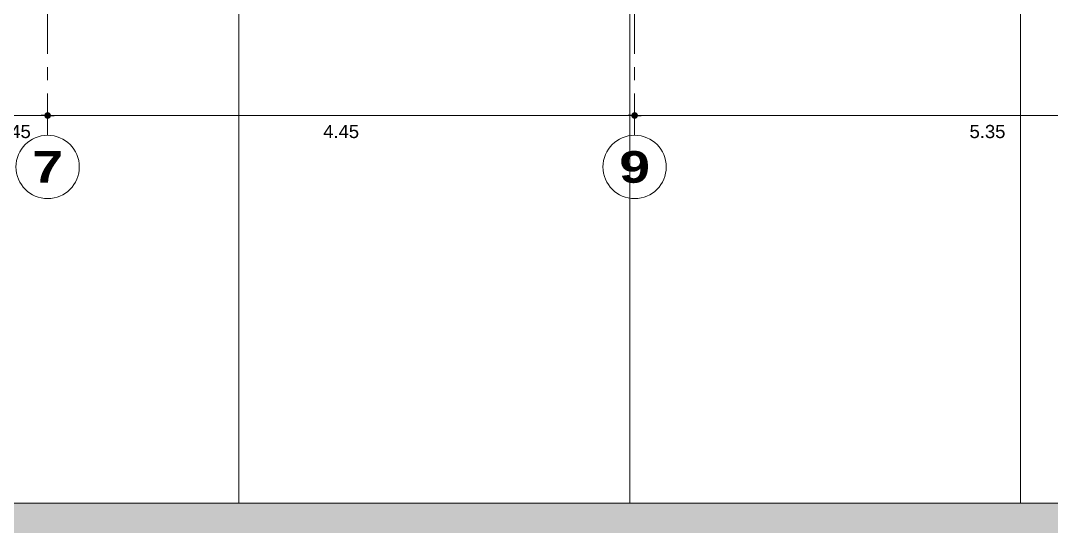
# Model space of a CAD drawing. Header units: millimetres. Extents: x 2178 to 2304, y 1220 to 1359.
# Drawn here: x 2194.97 to 2202.79, y 1325.09 to 1328.93 of the extents above; entities that cross this region are included whole.
import ezdxf
from ezdxf.enums import TextEntityAlignment as Align

# ---------------------------------------------------------------- set-up
doc = ezdxf.new("R2010")
doc.units = ezdxf.units.MM
doc.linetypes.add('CENTER', pattern=[50.8, 31.75, -6.35, 6.35, -6.35])
doc.layers.get('0').update_dxf_attribs({"lineweight": 0})
for name, color, linetype, lineweight in [('COTAS', 40, 'Continuous', 20), ('Ejes22', 50, 'CENTER', 9), ('muros bajos', 2, 'Continuous', 25)]:
    doc.layers.add(name, color=color, linetype=linetype, lineweight=lineweight)
doc.layers.add('pisos....', color=7, linetype='Continuous', lineweight=5, true_color=0x7c7f7e)
doc.styles.add('ARIAL', font='arial.ttf')
doc.styles.add('ARIALCH', font='arialbd.ttf', dxfattribs={"width": 1.25})
doc.dimstyles.new('RPM 50', dxfattribs={"dimtxt": 0.1, "dimasz": 0.05, "dimexe": 0.0885, "dimexo": 0.1535, "dimgap": 0.071, "dimtad": 2, "dimtih": 1, "dimtoh": 1, "dimzin": 4, "dimdsep": 46, "dimtxsty": 'ARIAL', "dimblk": 'DOT', "dimcen": 0.4, "dimdle": 0.25, "dimclrd": 8, "dimclre": 8, "dimclrt": 9, "dimadec": 0, "dimazin": 0, "dimtfac": 1, "dimtix": 1, "dimtmove": 0, "dimatfit": 3, "dimldrblk": 'DOT', "dimfxl": 0.5, "dimfxlon": 1, "dimlwd": 0, "dimlwe": 0, "dimarcsym": 0})

# ---------------------------------------------------------------- blocks, each defined once
blk = doc.blocks.new('_DOT')
at = {"color": 0, "linetype": 'ByBlock'}
blk.add_line((-0.5, 0), (-1, 0), dxfattribs=at)
at = {"color": 0, "linetype": 'ByBlock', "const_width": 0.5}
blk.add_lwpolyline([(-0.25, 0, 1), (0.25, 0, 1)], format="xyb", close=True, dxfattribs=at)
blk = doc.blocks.new('*D1019')
at = {"layer": 'Defpoints', "color": 0, "transparency": 16777216}
for p in [(2194.7263, 1328.2097), (2195.1763, 1328.2097), (2195.1763, 1328.2097)]:
    blk.add_point(p, dxfattribs=at)
at = {"layer": 'muros bajos', "color": 8, "lineweight": 0, "transparency": 16777216}
for p, q in [((2194.7263, 1328.2097), (2194.7263, 1328.2982)), ((2195.1763, 1328.2097), (2195.1763, 1328.2982)), ((2194.7763, 1328.2097), (2195.1263, 1328.2097))]:
    blk.add_line(p, q, dxfattribs=at)
at = {"layer": 'muros bajos', "color": 8, "lineweight": 0, "transparency": 16777216, "xscale": 0.05, "yscale": 0.05, "zscale": 0.05, "rotation": 180}
blk.add_blockref('_DOT', (2194.7263, 1328.2097), dxfattribs=at)
at = {"layer": 'muros bajos', "color": 8, "lineweight": 0, "transparency": 16777216, "xscale": 0.05, "yscale": 0.05, "zscale": 0.05}
blk.add_blockref('_DOT', (2195.1763, 1328.2097), dxfattribs=at)
at = {"layer": 'muros bajos', "color": 9, "transparency": 16777216, "insert": (2194.9513, 1328.0879), "char_height": 0.1, "attachment_point": 5, "style": 'ARIAL'}
blk.add_mtext('.45', dxfattribs=at)
blk = doc.blocks.new('*D1020')
at = {"layer": 'Defpoints', "color": 0, "transparency": 16777216}
for p in [(2195.1763, 1328.2097), (2199.6263, 1328.2097), (2199.6263, 1328.2097)]:
    blk.add_point(p, dxfattribs=at)
at = {"layer": 'muros bajos', "color": 8, "lineweight": 0, "transparency": 16777216}
for p, q in [((2195.1763, 1328.2097), (2195.1763, 1328.2982)), ((2199.6263, 1328.2097), (2199.6263, 1328.2982)), ((2195.2263, 1328.2097), (2199.5763, 1328.2097))]:
    blk.add_line(p, q, dxfattribs=at)
at = {"layer": 'muros bajos', "color": 8, "lineweight": 0, "transparency": 16777216, "xscale": 0.05, "yscale": 0.05, "zscale": 0.05, "rotation": 180}
blk.add_blockref('_DOT', (2195.1763, 1328.2097), dxfattribs=at)
at = {"layer": 'muros bajos', "color": 8, "lineweight": 0, "transparency": 16777216, "xscale": 0.05, "yscale": 0.05, "zscale": 0.05}
blk.add_blockref('_DOT', (2199.6263, 1328.2097), dxfattribs=at)
at = {"layer": 'muros bajos', "color": 9, "transparency": 16777216, "insert": (2197.4013, 1328.0879), "char_height": 0.1, "attachment_point": 5, "style": 'ARIAL'}
blk.add_mtext('4.45', dxfattribs=at)
blk = doc.blocks.new('*D1021')
at = {"layer": 'Defpoints', "color": 0, "transparency": 16777216}
for p in [(2199.6263, 1328.2097), (2204.9763, 1328.2097), (2204.9763, 1328.2097)]:
    blk.add_point(p, dxfattribs=at)
at = {"layer": 'muros bajos', "color": 8, "lineweight": 0, "transparency": 16777216}
for p, q in [((2199.6263, 1328.2097), (2199.6263, 1328.2982)), ((2204.9763, 1328.2097), (2204.9763, 1328.2982)), ((2199.6763, 1328.2097), (2204.9263, 1328.2097))]:
    blk.add_line(p, q, dxfattribs=at)
at = {"layer": 'muros bajos', "color": 8, "lineweight": 0, "transparency": 16777216, "xscale": 0.05, "yscale": 0.05, "zscale": 0.05, "rotation": 180}
blk.add_blockref('_DOT', (2199.6263, 1328.2097), dxfattribs=at)
at = {"layer": 'muros bajos', "color": 8, "lineweight": 0, "transparency": 16777216, "xscale": 0.05, "yscale": 0.05, "zscale": 0.05}
blk.add_blockref('_DOT', (2204.9763, 1328.2097), dxfattribs=at)
at = {"layer": 'muros bajos', "color": 9, "transparency": 16777216, "insert": (2202.3013, 1328.0876), "char_height": 0.1, "attachment_point": 5, "style": 'ARIAL'}
blk.add_mtext('5.35', dxfattribs=at)

msp = doc.modelspace()

# ---------------------------------------------------------------- hatches: boundary and pattern name
at = {"layer": 'pisos....'}
h = msp.add_hatch(dxfattribs=at)
h.set_pattern_fill('AR-B816C', color=256, scale=0.001)
h.paths.add_polyline_path([(2184.6884, 1328.9837), (2184.9326, 1328.9837), (2184.9326, 1329.1898), (2184.6884, 1329.1898)], flags=16)
h.paths.add_polyline_path([(2181.725, 1330.9397), (2182.1476, 1330.9397), (2182.1476, 1331.2997), (2181.725, 1331.2997)])
edge = h.paths.add_edge_path()
edge.add_arc((2183.2763, 1323.7694), 1.5, 180, 270)
edge.add_line((2183.2763, 1322.2694), (2235.8201, 1322.2694))
edge.add_line((2235.8201, 1322.2694), (2235.8201, 1325.2694))
edge.add_line((2235.8201, 1325.2694), (2232.2013, 1325.2694))
edge.add_line((2232.2013, 1325.2694), (2184.7763, 1325.2694))
edge.add_line((2184.7763, 1325.2694), (2184.7763, 1331.1197))
edge.add_line((2184.7763, 1331.1197), (2182.1763, 1331.1197))
edge.add_arc((2181.9363, 1331.1197), 0.24, -131.81031, 0, ccw=False)
edge.add_line((2181.7763, 1330.9408), (2181.7763, 1323.7694))

# ---------------------------------------------------------------- linework, layer by layer
for points in [[(2196.6263, 1330.6597), (2196.6263, 1325.2694)], [(2199.5888, 1330.6597), (2199.5888, 1325.2694)], [(2202.5513, 1330.6597), (2202.5513, 1325.2694)], [(2184.7763, 1325.2694), (2232.3513, 1325.2694)]]:
    msp.add_lwpolyline(points)
at = {"layer": 'COTAS'}
for centre in [(2195.1763, 1327.8197), (2199.6263, 1327.8197)]:
    msp.add_circle(centre, 0.24, dxfattribs=at)
at = {"layer": 'Ejes22', "linetype": 'CENTER', "lineweight": 9, "ltscale": 0.01}
for points in [[(2195.1763, 1328.0597), (2195.1763, 1330.6597)], [(2199.6263, 1328.0597), (2199.6263, 1330.6597)]]:
    msp.add_lwpolyline(points, dxfattribs=at)

# ---------------------------------------------------------------- texts
at = {"layer": 'COTAS', "style": 'ARIALCH', "width": 1.25}
for tag, p in [('7', (2195.1763, 1327.8197)), ('9', (2199.6263, 1327.8197))]:
    msp.add_attdef(tag, text='LETRAONUMERO', height=0.24, dxfattribs=at).set_placement(p, align=Align.MIDDLE_CENTER)

# ---------------------------------------------------------------- dimensions: what is measured, and where the dimension line sits
at = {"layer": 'muros bajos'}
for base, p1, p2, picture, middle in [((2195.1763, 1328.2097), (2194.7263, 1328.2097), (2195.1763, 1328.2097), '*D1019', (2194.9513, 1328.0879)), ((2199.6263, 1328.2097), (2195.1763, 1328.2097), (2199.6263, 1328.2097), '*D1020', (2197.4013, 1328.0879)), ((2204.9763, 1328.2097), (2199.6263, 1328.2097), (2204.9763, 1328.2097), '*D1021', (2202.3013, 1328.0876))]:
    dim = msp.add_linear_dim(base=base, p1=p1, p2=p2, dimstyle='RPM 50', dxfattribs=at)
    dim.commit()
    dim.dimension.update_dxf_attribs({"geometry": picture, "text_midpoint": middle})

doc.saveas('drawing.dxf')
